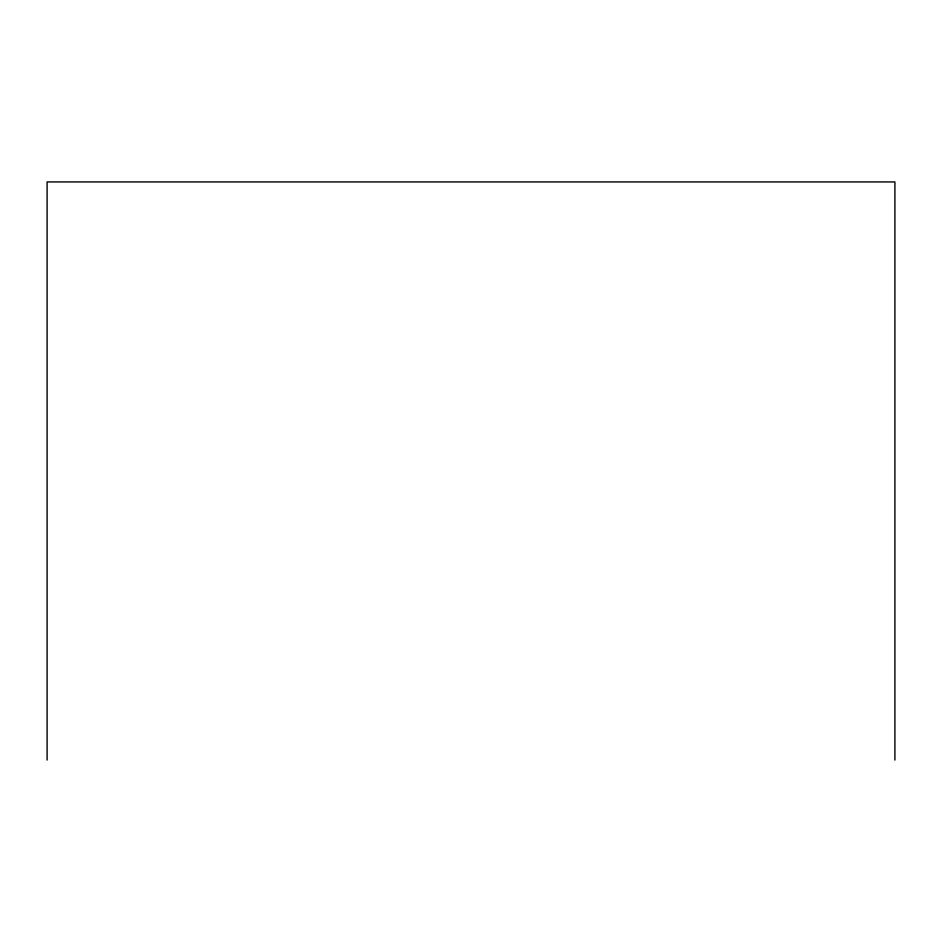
<?xml version="1.0" encoding="UTF-8"?>
<svg xmlns="http://www.w3.org/2000/svg" width="942" height="942" viewBox="0 0 942 942"><rect width="100%" height="100%" fill="white"/><g stroke="black" fill="none" stroke-linecap="round" stroke-linejoin="round"><path stroke-width="1.41" d="M894.9 760.064L894.9 181.936L47.1 181.936L47.1 760.064"/></g></svg>
